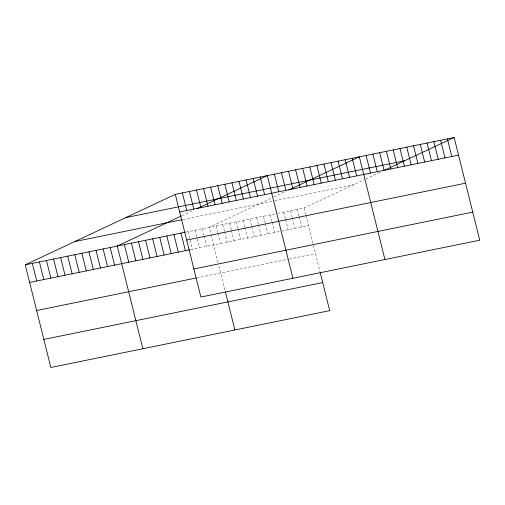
<?xml version="1.0" encoding="UTF-8"?>
<svg xmlns="http://www.w3.org/2000/svg" width="505" height="505" viewBox="0 0 505 505"><rect width="100%" height="100%" fill="white"/><g stroke="black" fill="none" stroke-linecap="round" stroke-linejoin="round"><path stroke-width="0.38" stroke-dasharray="2.52 1.89" d="M181.794 215.761L193.794 210.124M270.813 198.408L209.297 227.294L210.945 233.91M273.817 197L285.817 191.363M277.769 213.337L304.111 207.965L364.427 179.641M365.626 179.079L380.031 172.312M183.069 219.486L272.353 201.28M274.613 200.826L353.62 184.716M185.935 232.06L275.515 213.798M190.334 249.685L279.909 231.423M281.411 231.12L308.505 225.596M196.622 277.895L288.412 259.185M289.163 259.033L315.499 253.661M304.111 207.965L305.759 214.581M305.942 215.313L320.006 271.734M297.338 209.348L298.985 215.957M299.168 216.695L301.731 226.979M290.564 210.73L292.212 217.339M292.395 218.072L294.958 228.355M283.791 212.113L285.439 218.722M285.622 219.454L288.185 229.737M270.244 214.871L271.892 221.48M272.075 222.219L274.644 232.496M263.477 216.254L265.125 222.863M265.308 223.595L267.871 233.878M256.704 217.63L258.352 224.245M258.535 224.977L261.098 235.261M249.931 219.012L251.578 225.621M251.761 226.36L254.324 236.643M243.157 220.395L244.805 227.004M244.988 227.736L247.551 238.019M236.384 221.777L238.032 228.386M238.215 229.118L240.778 239.402M229.611 223.153L231.258 229.762M231.441 230.501L234.011 240.784M222.844 224.536L224.491 231.145M224.674 231.877L227.237 242.16M216.071 225.918L217.718 232.527M217.901 233.259L220.464 243.543M211.128 234.642L218.065 262.467M218.936 265.971L225.192 291.063M202.215 228.74L203.868 235.349M204.052 236.081L206.614 246.364M195.138 230.185L199.532 247.81M188.062 231.625L192.456 249.255"/><path stroke-width="0.76" d="M320.189 272.46L329.708 310.644L50.847 367.495L25.25 264.816L175.292 194.356L454.153 137.505L479.75 240.184L200.889 297.035L175.292 194.356M181.194 216.039L117.274 246.055L142.871 348.734M196.798 208.71L267.315 175.595L292.913 278.274M288.816 189.949L359.339 156.834L384.936 259.513M384.229 170.343L454.153 137.505M125.777 217.605L404.638 160.76M179.685 211.98L458.546 155.136M74.765 241.567L182.362 219.631M25.25 264.816L185.228 232.205M186.686 240.045L465.541 183.201M29.643 282.44L189.621 249.83M193.895 268.963L472.749 212.119M36.644 310.512L195.915 278.04M43.853 339.423L322.708 282.579M447.38 138.888L451.773 156.512M440.606 140.27L445 157.895M433.833 141.653L438.226 159.277M427.06 143.029L431.453 160.659M420.286 144.411L424.686 162.036M413.519 145.793L417.913 163.418M406.746 147.17L411.139 164.8M399.973 148.552L404.366 166.177M393.199 149.935L397.593 167.559M386.426 151.311L390.82 168.941M379.653 152.693L384.052 170.324M372.886 154.076L377.279 171.7M366.112 155.458L370.506 173.082M352.256 158.28L356.656 175.904M345.18 159.725L349.574 177.35M338.104 161.164L342.497 178.789M331.021 162.61L335.421 180.234M323.945 164.049L328.338 181.68M316.869 165.495L321.262 183.119M309.786 166.94L314.179 184.565M302.71 168.38L307.103 186.004M295.627 169.825L300.027 187.45M288.551 171.264L292.944 188.895M281.474 172.71L285.868 190.334M274.392 174.156L278.792 191.78M260.239 177.04L264.633 194.665M253.156 178.48L257.55 196.11M246.08 179.925L250.474 197.55M238.998 181.371L243.397 198.995M231.921 182.81L236.315 200.441M224.845 184.256L229.238 201.88M217.762 185.695L222.162 203.326M210.686 187.14L215.079 204.765M203.61 188.586L208.003 206.21M225.375 291.783L234.894 329.973M196.527 190.025L200.921 207.656M189.451 191.471L193.844 209.095M182.368 192.91L186.768 210.541M180.979 233.07L185.379 250.695M173.903 234.509L178.297 252.14M166.827 235.955L171.22 253.579M159.744 237.4L164.138 255.025M152.668 238.84L157.061 256.471M145.585 240.285L149.985 257.91M138.509 241.725L142.902 259.355M131.433 243.17L135.826 260.795M124.35 244.616L128.75 262.24M110.197 247.5L114.591 265.125M103.115 248.94L107.508 266.571M96.038 250.385L100.432 268.01M88.956 251.831L93.356 269.455M81.879 253.27L86.273 270.901M74.803 254.716L79.197 272.34M67.721 256.155L72.114 273.786M60.644 257.6L65.038 275.225M53.568 259.046L57.961 276.671M46.485 260.485L50.879 278.116M39.409 261.931L43.802 279.555M32.326 263.37L36.726 281.001"/></g></svg>
